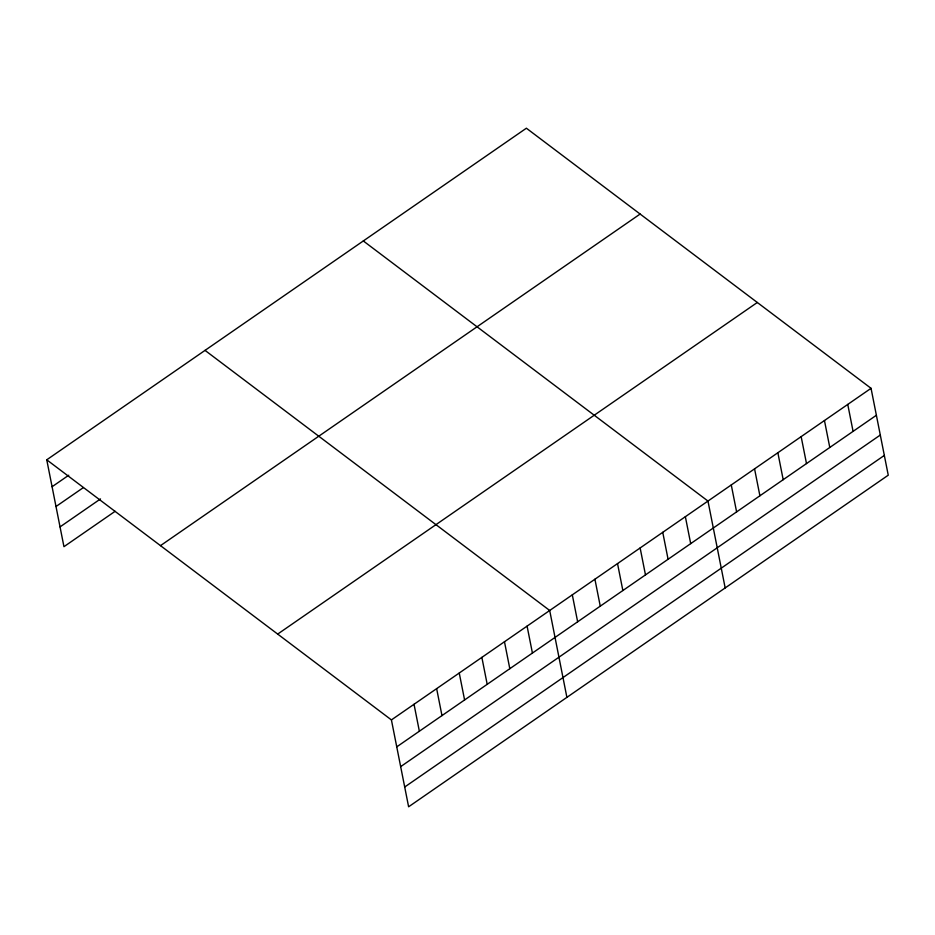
<?xml version="1.0" encoding="UTF-8"?>
<svg xmlns="http://www.w3.org/2000/svg" width="935" height="935" viewBox="0 0 935 935"><rect width="100%" height="100%" fill="white"/><g stroke="black" fill="none" stroke-linecap="round" stroke-linejoin="round"><path stroke-width="1.4" d="M46.75 459.81L526.382 128.212L871.046 388.317L888.25 475.19L408.618 806.788L391.414 719.915L46.75 459.81L63.954 546.683L115.122 511.305M52.08 486.738L68.746 475.225M55.995 506.513L83.367 487.591M60.039 526.896L100.501 498.928M160.493 545.643L640.124 214.045M277.683 634.082L757.303 302.484M391.414 719.915L871.046 388.317M396.756 746.855L876.387 415.257M400.671 766.63L880.303 435.032M404.703 787.013L884.335 455.415M363.306 240.95L707.97 501.067L725.174 587.94M205.022 350.38L549.698 610.485L566.902 697.37M847.753 404.423L853.082 431.362M824.46 420.54L829.789 447.468M801.155 436.645L806.496 463.573M777.862 452.75L783.191 479.678M754.568 468.856L759.898 495.784M731.275 484.961L736.605 511.889M685.367 516.693L690.696 543.632M662.751 532.331L668.081 559.259M640.136 547.957L645.477 574.896M617.532 563.595L622.862 590.523M594.917 579.221L600.258 606.16M572.313 594.859L577.643 621.787M527.083 626.123L532.424 653.062M504.479 641.761L509.809 668.689M481.864 657.387L487.193 684.326M459.249 673.025L464.59 699.953M436.645 688.651L441.975 715.591M414.03 704.289L419.359 731.217"/></g></svg>
